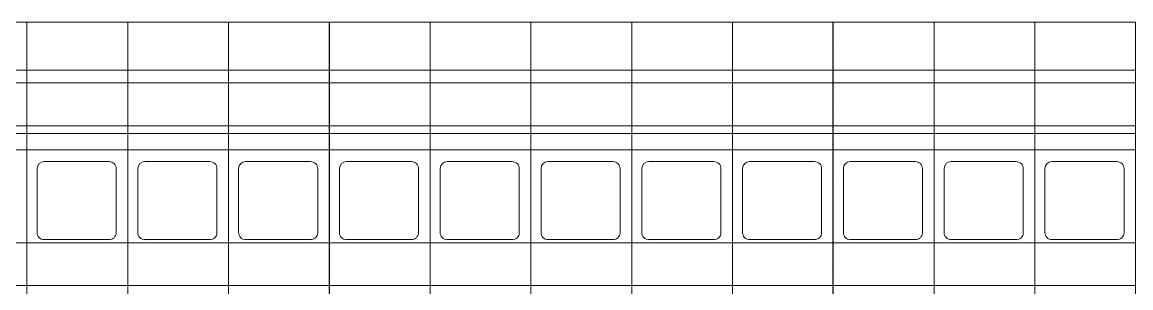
# Model space of a CAD drawing. Header units: inches. Extents: x 784 to 2184505, y 7 to 371504.
# Drawn here: x 1345119 to 1355340, y 284505 to 286956 of the extents above; entities that cross this region are included whole.
import ezdxf

# ---------------------------------------------------------------- set-up
doc = ezdxf.new("R2010")
doc.units = ezdxf.units.IN
doc.header["$MEASUREMENT"] = 0
doc.linetypes.add('DASHED', pattern=[0.3, 0.2, -0.1])

msp = doc.modelspace()

# ---------------------------------------------------------------- linework, layer by layer
at = {"color": 252, "linetype": 'DASHED', "ltscale": 0.25}
for p, q in [((1347950.80308, 284160.87842, 22109411.77061), (1347950.80308, 286956.45739, 22109411.77061)), ((1352596.73431, 284160.87842, 22109411.77061), (1352596.73431, 286956.45739, 22109411.77061))]:
    msp.add_line(p, q, dxfattribs=at)
at = {"color": 0, "lineweight": 13}
for p, q in [((1344234.0581, 286512.12346, 22109411.77061), (1345163.24434, 286512.12346, 22109411.77061)), ((1345163.24434, 286512.12346, 22109411.77061), (1346092.43059, 286512.12346, 22109411.77061)), ((1346092.43059, 286512.12346, 22109411.77061), (1347021.61683, 286512.12346, 22109411.77061)), ((1347021.61683, 286512.12346, 22109411.77061), (1347950.80308, 286512.12346, 22109411.77061)), ((1347950.80308, 286512.12346, 22109411.77061), (1348879.98933, 286512.12346, 22109411.77061)), ((1348879.98933, 286512.12346, 22109411.77061), (1349809.17557, 286512.12346, 22109411.77061)), ((1349809.17557, 286512.12346, 22109411.77061), (1350738.36182, 286512.12346, 22109411.77061)), ((1350738.36182, 286512.12346, 22109411.77061), (1351667.54806, 286512.12346, 22109411.77061)), ((1351667.54806, 286512.12346, 22109411.77061), (1352596.73431, 286512.12346, 22109411.77061)), ((1352596.73431, 286512.12346, 22109411.77061), (1353525.92055, 286512.12346, 22109411.77061)), ((1353525.92055, 286512.12346, 22109411.77061), (1354455.1068, 286512.12346, 22109411.77061)), ((1354455.1068, 286512.12346, 22109411.77061), (1355384.29305, 286512.12346, 22109411.77061)), ((1344234.0581, 286398.06874, 22109411.77061), (1345163.24434, 286398.06874, 22109411.77061)), ((1345163.24434, 286398.06874, 22109411.77061), (1346092.43059, 286398.06874, 22109411.77061)), ((1346092.43059, 286398.06874, 22109411.77061), (1347021.61683, 286398.06874, 22109411.77061)), ((1347021.61683, 286398.06874, 22109411.77061), (1347950.80308, 286398.06874, 22109411.77061)), ((1347950.80308, 286398.06874, 22109411.77061), (1348879.98933, 286398.06874, 22109411.77061)), ((1348879.98933, 286398.06874, 22109411.77061), (1349809.17557, 286398.06874, 22109411.77061)), ((1349809.17557, 286398.06874, 22109411.77061), (1350738.36182, 286398.06874, 22109411.77061)), ((1350738.36182, 286398.06874, 22109411.77061), (1351667.54806, 286398.06874, 22109411.77061)), ((1351667.54806, 286398.06874, 22109411.77061), (1352596.73431, 286398.06874, 22109411.77061)), ((1352596.73431, 286398.06874, 22109411.77061), (1353525.92055, 286398.06874, 22109411.77061)), ((1353525.92055, 286398.06874, 22109411.77061), (1354455.1068, 286398.06874, 22109411.77061)), ((1354455.1068, 286398.06874, 22109411.77061), (1355384.29305, 286398.06874, 22109411.77061)), ((1344234.0581, 286001.07059, 22109411.77061), (1345163.24434, 286001.07059, 22109411.77061)), ((1345163.24434, 286001.07059, 22109411.77061), (1346092.43059, 286001.07059, 22109411.77061)), ((1346092.43059, 286001.07059, 22109411.77061), (1347021.61683, 286001.07059, 22109411.77061)), ((1347021.61683, 286001.07059, 22109411.77061), (1347950.80308, 286001.07059, 22109411.77061)), ((1347950.80308, 286001.07059, 22109411.77061), (1348879.98933, 286001.07059, 22109411.77061)), ((1348879.98933, 286001.07059, 22109411.77061), (1349809.17557, 286001.07059, 22109411.77061)), ((1349809.17557, 286001.07059, 22109411.77061), (1350738.36182, 286001.07059, 22109411.77061)), ((1350738.36182, 286001.07059, 22109411.77061), (1351667.54806, 286001.07059, 22109411.77061)), ((1351667.54806, 286001.07059, 22109411.77061), (1352596.73431, 286001.07059, 22109411.77061)), ((1352596.73431, 286001.07059, 22109411.77061), (1353525.92055, 286001.07059, 22109411.77061)), ((1353525.92055, 286001.07059, 22109411.77061), (1354455.1068, 286001.07059, 22109411.77061)), ((1354455.1068, 286001.07059, 22109411.77061), (1355384.29305, 286001.07059, 22109411.77061)), ((1344234.0581, 285928.68971, 22109411.77061), (1345163.24434, 285928.68971, 22109411.77061)), ((1345163.24434, 285928.68971, 22109411.77061), (1346092.43059, 285928.68971, 22109411.77061)), ((1346092.43059, 285928.68971, 22109411.77061), (1347021.61683, 285928.68971, 22109411.77061)), ((1347021.61683, 285928.68971, 22109411.77061), (1347950.80308, 285928.68971, 22109411.77061)), ((1347950.80308, 285928.68971, 22109411.77061), (1348879.98933, 285928.68971, 22109411.77061)), ((1348879.98933, 285928.68971, 22109411.77061), (1349809.17557, 285928.68971, 22109411.77061)), ((1349809.17557, 285928.68971, 22109411.77061), (1350738.36182, 285928.68971, 22109411.77061)), ((1350738.36182, 285928.68971, 22109411.77061), (1351667.54806, 285928.68971, 22109411.77061)), ((1351667.54806, 285928.68971, 22109411.77061), (1352596.73431, 285928.68971, 22109411.77061)), ((1352596.73431, 285928.68971, 22109411.77061), (1353525.92055, 285928.68971, 22109411.77061)), ((1353525.92055, 285928.68971, 22109411.77061), (1354455.1068, 285928.68971, 22109411.77061)), ((1354455.1068, 285928.68971, 22109411.77061), (1355384.29305, 285928.68971, 22109411.77061)), ((1344234.0581, 285779.54123, 22109411.77061), (1345163.24434, 285779.54123, 22109411.77061)), ((1345163.24434, 285779.54123, 22109411.77061), (1346092.43059, 285779.54123, 22109411.77061)), ((1346092.43059, 285779.54123, 22109411.77061), (1347021.61683, 285779.54123, 22109411.77061)), ((1347021.61683, 285779.54123, 22109411.77061), (1347950.80308, 285779.54123, 22109411.77061)), ((1347950.80308, 285779.54123, 22109411.77061), (1348879.98933, 285779.54123, 22109411.77061)), ((1348879.98933, 285779.54123, 22109411.77061), (1349809.17557, 285779.54123, 22109411.77061)), ((1349809.17557, 285779.54123, 22109411.77061), (1350738.36182, 285779.54123, 22109411.77061)), ((1350738.36182, 285779.54123, 22109411.77061), (1351667.54806, 285779.54123, 22109411.77061)), ((1351667.54806, 285779.54123, 22109411.77061), (1352596.73431, 285779.54123, 22109411.77061)), ((1352596.73431, 285779.54123, 22109411.77061), (1353525.92055, 285779.54123, 22109411.77061)), ((1353525.92055, 285779.54123, 22109411.77061), (1354455.1068, 285779.54123, 22109411.77061)), ((1354455.1068, 285779.54123, 22109411.77061), (1355384.29305, 285779.54123, 22109411.77061)), ((1345320.21764, 285669.51594, 22109411.77061), (1345919.56666, 285669.51711, 22109411.77061)), ((1346249.40389, 285669.51594, 22109411.77061), (1346848.7529, 285669.51711, 22109411.77061)), ((1347178.59013, 285669.51594, 22109411.77061), (1347777.93915, 285669.51711, 22109411.77061)), ((1348107.77638, 285669.51594, 22109411.77061), (1348707.12539, 285669.51711, 22109411.77061)), ((1349036.96262, 285669.51594, 22109411.77061), (1349636.31164, 285669.51711, 22109411.77061)), ((1349966.14887, 285669.51594, 22109411.77061), (1350565.49788, 285669.51711, 22109411.77061)), ((1350895.33512, 285669.51594, 22109411.77061), (1351494.68413, 285669.51711, 22109411.77061)), ((1351824.52136, 285669.51594, 22109411.77061), (1352423.87038, 285669.51711, 22109411.77061)), ((1352753.70761, 285669.51594, 22109411.77061), (1353353.05662, 285669.51711, 22109411.77061)), ((1353682.89385, 285669.51594, 22109411.77061), (1354282.24287, 285669.51711, 22109411.77061)), ((1354612.0801, 285669.51594, 22109411.77061), (1355211.42911, 285669.51711, 22109411.77061)), ((1344234.0581, 284919.74412, 22109411.77061), (1345163.24434, 284919.74412, 22109411.77061)), ((1345163.24434, 284919.74412, 22109411.77061), (1346092.43059, 284919.74412, 22109411.77061)), ((1346092.43059, 284919.74412, 22109411.77061), (1347021.61683, 284919.74412, 22109411.77061)), ((1347021.61683, 284919.74412, 22109411.77061), (1347950.80308, 284919.74412, 22109411.77061)), ((1347950.80308, 284919.74412, 22109411.77061), (1348879.98933, 284919.74412, 22109411.77061)), ((1348879.98933, 284919.74412, 22109411.77061), (1349809.17557, 284919.74412, 22109411.77061)), ((1349809.17557, 284919.74412, 22109411.77061), (1350738.36182, 284919.74412, 22109411.77061)), ((1350738.36182, 284919.74412, 22109411.77061), (1351667.54806, 284919.74412, 22109411.77061)), ((1351667.54806, 284919.74412, 22109411.77061), (1352596.73431, 284919.74412, 22109411.77061)), ((1352596.73431, 284919.74412, 22109411.77061), (1353525.92055, 284919.74412, 22109411.77061)), ((1353525.92055, 284919.74412, 22109411.77061), (1354455.1068, 284919.74412, 22109411.77061)), ((1354455.1068, 284919.74412, 22109411.77061), (1355384.29305, 284919.74412, 22109411.77061)), ((1344234.0581, 284527.13268, 22109411.77061), (1345163.24434, 284527.13268, 22109411.77061)), ((1345163.24434, 284527.13268, 22109411.77061), (1346092.43059, 284527.13268, 22109411.77061)), ((1346092.43059, 284527.13268, 22109411.77061), (1347021.61683, 284527.13268, 22109411.77061)), ((1347021.61683, 284527.13268, 22109411.77061), (1347950.80308, 284527.13268, 22109411.77061)), ((1347950.80308, 284527.13268, 22109411.77061), (1348879.98933, 284527.13268, 22109411.77061)), ((1348879.98933, 284527.13268, 22109411.77061), (1349809.17557, 284527.13268, 22109411.77061)), ((1349809.17557, 284527.13268, 22109411.77061), (1350738.36182, 284527.13268, 22109411.77061)), ((1350738.36182, 284527.13268, 22109411.77061), (1351667.54806, 284527.13268, 22109411.77061)), ((1351667.54806, 284527.13268, 22109411.77061), (1352596.73431, 284527.13268, 22109411.77061)), ((1352596.73431, 284527.13268, 22109411.77061), (1353525.92055, 284527.13268, 22109411.77061)), ((1353525.92055, 284527.13268, 22109411.77061), (1354455.1068, 284527.13268, 22109411.77061)), ((1354455.1068, 284527.13268, 22109411.77061), (1355384.29305, 284527.13268, 22109411.77061))]:
    msp.add_line(p, q, dxfattribs=at)
at = {"color": 0, "lineweight": 13, "elevation": 22109411.77061}
for points in [[(1344234.0581, 280283.64002), (1344234.0581, 286956.45739), (1345163.24434, 286956.45739), (1345163.24434, 280283.64002)], [(1345163.24434, 280283.64002), (1345163.24434, 286956.45739), (1346092.43059, 286956.45739), (1346092.43059, 280283.64002)], [(1346092.43059, 280283.64002), (1346092.43059, 286956.45739), (1347021.61683, 286956.45739), (1347021.61683, 280283.64002)], [(1347021.61683, 280283.64002), (1347021.61683, 286956.45739), (1347950.80308, 286956.45739), (1347950.80308, 280283.64002)], [(1347950.80308, 280283.64002), (1347950.80308, 286956.45739), (1348879.98933, 286956.45739), (1348879.98933, 280283.64002)], [(1348879.98933, 280283.64002), (1348879.98933, 286956.45739), (1349809.17557, 286956.45739), (1349809.17557, 280283.64002)], [(1349809.17557, 280283.64002), (1349809.17557, 286956.45739), (1350738.36182, 286956.45739), (1350738.36182, 280283.64002)], [(1350738.36182, 280283.64002), (1350738.36182, 286956.45739), (1351667.54806, 286956.45739), (1351667.54806, 280283.64002)], [(1351667.54806, 280283.64002), (1351667.54806, 286956.45739), (1352596.73431, 286956.45739), (1352596.73431, 280283.64002)], [(1352596.73431, 280283.64002), (1352596.73431, 286956.45739), (1353525.92055, 286956.45739), (1353525.92055, 280283.64002)], [(1353525.92055, 280283.64002), (1353525.92055, 286956.45739), (1354455.1068, 286956.45739), (1354455.1068, 280283.64002)], [(1354455.1068, 280283.64002), (1354455.1068, 286956.45739), (1355384.29305, 286956.45739), (1355384.29305, 280283.64002)]]:
    msp.add_lwpolyline(points, close=True, dxfattribs=at)
for points in [[(1345256.26192, 285010.98127), (1345256.26192, 285608.13472)], [(1345985.30068, 285605.98603), (1345985.30068, 285012.72395)], [(1346185.44816, 285010.98127), (1346185.44816, 285608.13472)], [(1346914.48693, 285605.98603), (1346914.48693, 285012.72395)], [(1347114.63441, 285010.98127), (1347114.63441, 285608.13472)], [(1347843.67317, 285605.98603), (1347843.67317, 285012.72395)], [(1348043.82066, 285010.98127), (1348043.82066, 285608.13472)], [(1348772.85942, 285605.98603), (1348772.85942, 285012.72395)], [(1348973.0069, 285010.98127), (1348973.0069, 285608.13472)], [(1349702.04566, 285605.98603), (1349702.04566, 285012.72395)], [(1349902.19315, 285010.98127), (1349902.19315, 285608.13472)], [(1350631.23191, 285605.98603), (1350631.23191, 285012.72395)], [(1350831.37939, 285010.98127), (1350831.37939, 285608.13472)], [(1351560.41815, 285605.98603), (1351560.41815, 285012.72395)], [(1351760.56564, 285010.98127), (1351760.56564, 285608.13472)], [(1352489.6044, 285605.98603), (1352489.6044, 285012.72395)], [(1352689.75188, 285010.98127), (1352689.75188, 285608.13472)], [(1353418.79065, 285605.98603), (1353418.79065, 285012.72395)], [(1353618.93813, 285010.98127), (1353618.93813, 285608.13472)], [(1354347.97689, 285605.98603), (1354347.97689, 285012.72395)], [(1354548.12438, 285010.98127), (1354548.12438, 285608.13472)], [(1355277.16314, 285605.98603), (1355277.16314, 285012.72395)], [(1345926.20838, 284949.739), (1345315.29857, 284949.739)], [(1346855.39463, 284949.739), (1346244.48482, 284949.739)], [(1347784.58088, 284949.739), (1347173.67107, 284949.739)], [(1348713.76712, 284949.739), (1348102.85731, 284949.739)], [(1349642.95337, 284949.739), (1349032.04356, 284949.739)], [(1350572.13961, 284949.739), (1349961.2298, 284949.739)], [(1351501.32586, 284949.739), (1350890.41605, 284949.739)], [(1352430.5121, 284949.739), (1351819.60229, 284949.739)], [(1353359.69835, 284949.739), (1352748.78854, 284949.739)], [(1354288.8846, 284949.739), (1353677.97479, 284949.739)], [(1355218.07084, 284949.739), (1354607.16103, 284949.739)]]:
    msp.add_lwpolyline(points, dxfattribs=at)
at = {"color": 0, "lineweight": 13}
for centre, start, end in [((1345319.79236, 285605.94934, 22109411.77061), 89.616679611, 178.029870001), ((1345921.73344, 285605.98603, 22109411.77061), 359.616679681, 91.953369774), ((1346248.97861, 285605.94934, 22109411.77061), 89.616679611, 178.029870001), ((1346850.91969, 285605.98603, 22109411.77061), 359.616679681, 91.953369774), ((1347178.16485, 285605.94934, 22109411.77061), 89.616679611, 178.029870001), ((1347780.10593, 285605.98603, 22109411.77061), 359.616679681, 91.953369774), ((1348107.3511, 285605.94934, 22109411.77061), 89.616679611, 178.029870001), ((1348709.29218, 285605.98603, 22109411.77061), 359.616679681, 91.953369774), ((1349036.53735, 285605.94934, 22109411.77061), 89.616679611, 178.029870001), ((1349638.47843, 285605.98603, 22109411.77061), 359.616679681, 91.953369774), ((1349965.72359, 285605.94934, 22109411.77061), 89.616679611, 178.029870001), ((1350567.66467, 285605.98603, 22109411.77061), 359.616679681, 91.953369774), ((1350894.90984, 285605.94934, 22109411.77061), 89.616679611, 178.029870001), ((1351496.85092, 285605.98603, 22109411.77061), 359.616679681, 91.953369774), ((1351824.09608, 285605.94934, 22109411.77061), 89.616679611, 178.029870001), ((1352426.03716, 285605.98603, 22109411.77061), 359.616679681, 91.953369774), ((1352753.28233, 285605.94934, 22109411.77061), 89.616679611, 178.029870001), ((1353355.22341, 285605.98603, 22109411.77061), 359.616679681, 91.953369774), ((1353682.46857, 285605.94934, 22109411.77061), 89.616679611, 178.029870001), ((1354284.40965, 285605.98603, 22109411.77061), 359.616679681, 91.953369774), ((1354611.65482, 285605.94934, 22109411.77061), 89.616679611, 178.029870001), ((1355213.5959, 285605.98603, 22109411.77061), 359.616679681, 91.953369774), ((1345319.793, 285013.14793, 22109411.77061), 178.046741518, 270.383432206), ((1345921.73408, 285013.14936, 22109411.77061), 268.046742082, 0.383432647), ((1346248.97925, 285013.14793, 22109411.77061), 178.046741518, 270.383432206), ((1346850.92033, 285013.14936, 22109411.77061), 268.046742082, 0.383432647), ((1347178.16549, 285013.14793, 22109411.77061), 178.046741518, 270.383432206), ((1347780.10658, 285013.14936, 22109411.77061), 268.046742082, 0.383432647), ((1348107.35174, 285013.14793, 22109411.77061), 178.046741518, 270.383432206), ((1348709.29282, 285013.14936, 22109411.77061), 268.046742082, 0.383432647), ((1349036.53799, 285013.14793, 22109411.77061), 178.046741518, 270.383432206), ((1349638.47907, 285013.14936, 22109411.77061), 268.046742082, 0.383432647), ((1349965.72423, 285013.14793, 22109411.77061), 178.046741518, 270.383432206), ((1350567.66531, 285013.14936, 22109411.77061), 268.046742082, 0.383432647), ((1350894.91048, 285013.14793, 22109411.77061), 178.046741518, 270.383432206), ((1351496.85156, 285013.14936, 22109411.77061), 268.046742082, 0.383432647), ((1351824.09672, 285013.14793, 22109411.77061), 178.046741518, 270.383432206), ((1352426.0378, 285013.14936, 22109411.77061), 268.046742082, 0.383432647), ((1352753.28297, 285013.14793, 22109411.77061), 178.046741518, 270.383432206), ((1353355.22405, 285013.14936, 22109411.77061), 268.046742082, 0.383432647), ((1353682.46921, 285013.14793, 22109411.77061), 178.046741518, 270.383432206), ((1354284.4103, 285013.14936, 22109411.77061), 268.046742082, 0.383432647), ((1354611.65546, 285013.14793, 22109411.77061), 178.046741518, 270.383432206), ((1355213.59654, 285013.14936, 22109411.77061), 268.046742082, 0.383432647)]:
    msp.add_arc(centre, 63.56802, start, end, dxfattribs=at)

doc.saveas('drawing.dxf')
